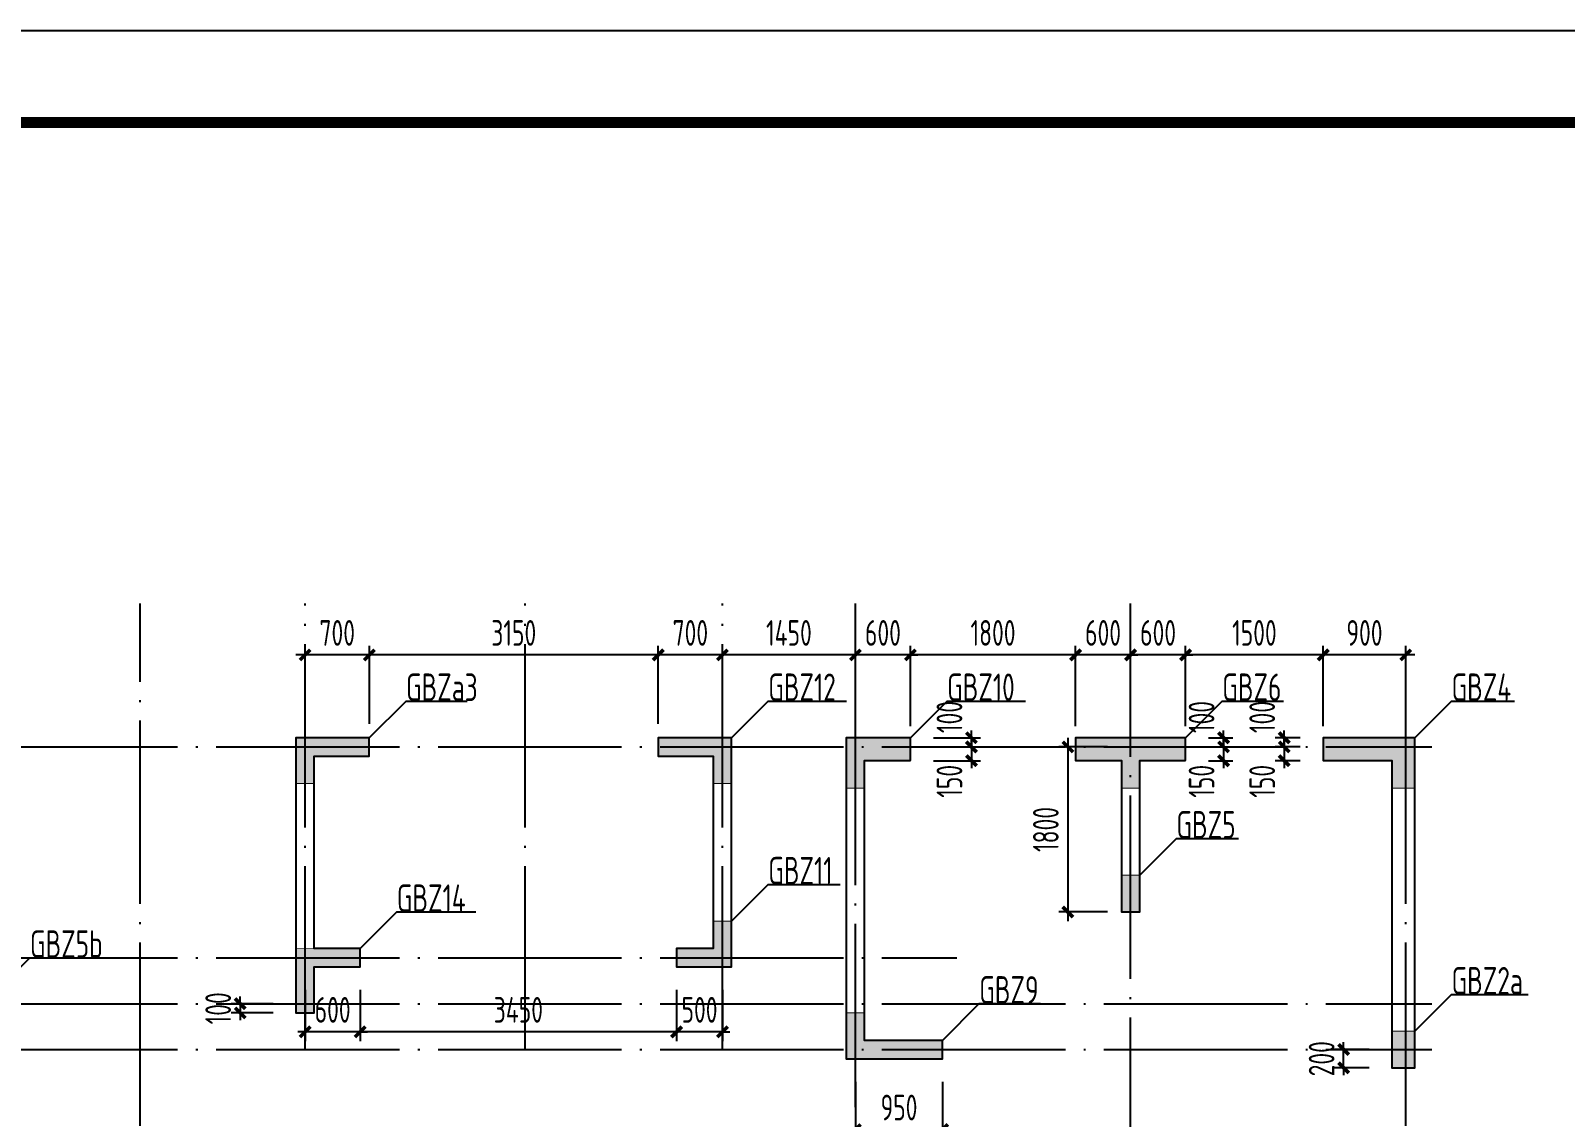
# Model space of a CAD drawing. Extents: x 154268 to 5133249, y -1832900 to 601179.
# Drawn here: x 477511 to 494243, y 524790 to 536638 of the extents above; entities that cross this region are included whole.
import ezdxf

# ---------------------------------------------------------------- set-up
doc = ezdxf.new("R2010")
doc.units = 0
doc.header["$LTSCALE"] = 1000
doc.linetypes.add('DOTE', pattern=[2.42, 2, -0.2, 0.02, -0.2])
doc.layers.add('_TSZ_PLOT_MARK', color=1, linetype='Continuous', plot=False)
for name, color, linetype in [('A-ANNO-AXIS', 94, 'Continuous'), ('A-ANNO-DOTE', 15, 'DOTE'), ('A-ANNO-TITLE', 3, 'Continuous'), ('DIM', 3, 'Continuous'), ('S-WALL-砼墙', 60, 'Continuous'), ('WCOL', 7, 'Continuous'), ('WCOL_HATCH', 251, 'Continuous'), ('WCOL_NUM', 7, 'Continuous')]:
    doc.layers.add(name, color=color, linetype=linetype)
doc.styles.add('TSSD_Dimension', font='tssdeng.shx', dxfattribs={"width": 0.7, "bigfont": 'Hztxt.shx'})
doc.styles.add('TSSD_Label', font='tssdeng.shx', dxfattribs={"width": 0.7, "bigfont": 'hztxt.shx'})
doc.dimstyles.new('TSSD_100_100$0', dxfattribs={"dimtxt": 280, "dimasz": 80, "dimexe": 100, "dimexo": 250, "dimgap": 100, "dimtad": 1, "dimdec": 0, "dimzin": 0, "dimdsep": 46, "dimtxsty": 'TSSD_Dimension', "dimblk": 'ARCHTICK', "dimcen": 0, "dimdle": 100, "dimclrd": 3, "dimclre": 3, "dimclrt": 7, "dimadec": 0, "dimazin": 0, "dimtfac": 1, "dimtdec": 0, "dimtix": 1, "dimtmove": 2, "dimatfit": 3, "dimldrblk": 'ARCHTICK', "dimfxl": 100, "dimtolj": 1, "dimtzin": 0, "dimarcsym": 0})

# ---------------------------------------------------------------- blocks, each defined once
blk = doc.blocks.new('T4zw1')
at = {"layer": 'A-ANNO-DOTE'}
for p, q in [((1587457, -2354199), (1587457, -2338823)), ((1589257, -2343687), (1589257, -2338823)), ((1591657, -2343687), (1591657, -2338823)), ((1593807, -2343687), (1593807, -2338823)), ((1595257, -2344316), (1595257, -2338823)), ((1598257, -2345337), (1598257, -2338823)), ((1601257, -2354199), (1601257, -2340013)), ((1554406, -2340387), (1601542, -2340387)), ((1554406, -2342687), (1596363, -2342687)), ((1554406, -2343187), (1601542, -2343187)), ((1554406, -2343687), (1601542, -2343687))]:
    blk.add_line(p, q, dxfattribs=at)
blk = doc.blocks.new('_ArchTick')
at = {"color": 0, "linetype": 'ByBlock', "const_width": 0.5}
blk.add_lwpolyline([(-0.71, -0.71), (0.71, 0.71)], dxfattribs=at)
blk = doc.blocks.new('*D6797')
at = {"layer": 'Defpoints', "color": 0, "transparency": 16777216}
for p in [(479795, 525929), (480403, 526029), (480403, 525929)]:
    blk.add_point(p, dxfattribs=at)
at = {"layer": 'DIM', "color": 3, "lineweight": -2, "transparency": 16777216}
for p, q in [((479795, 526029), (479795, 526109)), ((480153, 526029), (479695, 526029)), ((480153, 525929), (479695, 525929)), ((479795, 526029), (479795, 525929)), ((479795, 525929), (479795, 525849))]:
    blk.add_line(p, q, dxfattribs=at)
at = {"layer": 'DIM', "color": 3, "lineweight": -2, "transparency": 16777216, "xscale": 80, "yscale": 80, "zscale": 80}
for p, rotation in [((479795, 526029), 270), ((479795, 525929), 90)]:
    blk.add_blockref('_ArchTick', p, dxfattribs=dict(at, rotation=rotation))
at = {"layer": 'DIM', "color": 7, "transparency": 16777216, "insert": (479555, 525979), "char_height": 280, "attachment_point": 5, "rotation": 90, "style": 'TSSD_Dimension'}
blk.add_mtext('\\A1;100', dxfattribs=at)
blk = doc.blocks.new('*D6859')
at = {"layer": 'Defpoints', "color": 0, "transparency": 16777216}
for p in [(491826, 525529), (492353, 525529), (492353, 525329)]:
    blk.add_point(p, dxfattribs=at)
at = {"layer": 'DIM', "color": 3, "lineweight": -2, "transparency": 16777216}
for p, q in [((491826, 525529), (491826, 525609)), ((492103, 525529), (491726, 525529)), ((491826, 525329), (491826, 525529)), ((492103, 525329), (491726, 525329)), ((491826, 525329), (491826, 525249))]:
    blk.add_line(p, q, dxfattribs=at)
at = {"layer": 'DIM', "color": 3, "lineweight": -2, "transparency": 16777216, "xscale": 80, "yscale": 80, "zscale": 80}
for p, rotation in [((491826, 525529), 270), ((491826, 525329), 90)]:
    blk.add_blockref('_ArchTick', p, dxfattribs=dict(at, rotation=rotation))
at = {"layer": 'DIM', "color": 7, "transparency": 16777216, "insert": (491586, 525429), "char_height": 280, "attachment_point": 5, "rotation": 90, "style": 'TSSD_Dimension'}
blk.add_mtext('\\A1;200', dxfattribs=at)
blk = doc.blocks.new('*D6860')
at = {"layer": 'Defpoints', "color": 0, "transparency": 16777216}
for p in [(486503, 525429), (487453, 525429), (487453, 524657)]:
    blk.add_point(p, dxfattribs=at)
at = {"layer": 'DIM', "color": 3, "lineweight": -2, "transparency": 16777216}
for p, q in [((486503, 525179), (486503, 524557)), ((487453, 525179), (487453, 524557)), ((486403, 524657), (487553, 524657))]:
    blk.add_line(p, q, dxfattribs=at)
at = {"layer": 'DIM', "color": 3, "lineweight": -2, "transparency": 16777216, "xscale": 80, "yscale": 80, "zscale": 80, "rotation": 180}
blk.add_blockref('_ArchTick', (486503, 524657), dxfattribs=at)
at = {"layer": 'DIM', "color": 3, "lineweight": -2, "transparency": 16777216, "xscale": 80, "yscale": 80, "zscale": 80}
blk.add_blockref('_ArchTick', (487453, 524657), dxfattribs=at)
at = {"layer": 'DIM', "color": 7, "transparency": 16777216, "insert": (486978, 524897), "char_height": 280, "attachment_point": 5, "style": 'TSSD_Dimension'}
blk.add_mtext('\\A1;950', dxfattribs=at)
blk = doc.blocks.new('*D6726')
at = {"layer": 'Defpoints', "color": 0, "transparency": 16777216}
for p in [(484553, 526429), (485053, 526429), (484553, 525722)]:
    blk.add_point(p, dxfattribs=at)
at = {"layer": 'DIM', "color": 3, "lineweight": -2, "transparency": 16777216}
for p, q in [((484553, 526179), (484553, 525622)), ((485053, 526179), (485053, 525622)), ((484553, 525722), (484473, 525722)), ((485053, 525722), (484553, 525722)), ((485053, 525722), (485133, 525722))]:
    blk.add_line(p, q, dxfattribs=at)
at = {"layer": 'DIM', "color": 3, "lineweight": -2, "transparency": 16777216, "xscale": 80, "yscale": 80, "zscale": 80}
blk.add_blockref('_ArchTick', (484553, 525722), dxfattribs=at)
at = {"layer": 'DIM', "color": 3, "lineweight": -2, "transparency": 16777216, "xscale": 80, "yscale": 80, "zscale": 80, "rotation": 180}
blk.add_blockref('_ArchTick', (485053, 525722), dxfattribs=at)
at = {"layer": 'DIM', "color": 7, "transparency": 16777216, "insert": (484803, 525962), "char_height": 280, "attachment_point": 5, "style": 'TSSD_Dimension'}
blk.add_mtext('\\A1;500', dxfattribs=at)
blk = doc.blocks.new('*D6727')
at = {"layer": 'Defpoints', "color": 0, "transparency": 16777216}
for p in [(481103, 526429), (484553, 526429), (481103, 525722)]:
    blk.add_point(p, dxfattribs=at)
at = {"layer": 'DIM', "color": 3, "lineweight": -2, "transparency": 16777216}
for p, q in [((481103, 526179), (481103, 525622)), ((484553, 526179), (484553, 525622)), ((484653, 525722), (481003, 525722))]:
    blk.add_line(p, q, dxfattribs=at)
at = {"layer": 'DIM', "color": 3, "lineweight": -2, "transparency": 16777216, "xscale": 80, "yscale": 80, "zscale": 80, "rotation": 180}
blk.add_blockref('_ArchTick', (481103, 525722), dxfattribs=at)
at = {"layer": 'DIM', "color": 3, "lineweight": -2, "transparency": 16777216, "xscale": 80, "yscale": 80, "zscale": 80}
blk.add_blockref('_ArchTick', (484553, 525722), dxfattribs=at)
at = {"layer": 'DIM', "color": 7, "transparency": 16777216, "insert": (482828, 525962), "char_height": 280, "attachment_point": 5, "style": 'TSSD_Dimension'}
blk.add_mtext('\\A1;3450', dxfattribs=at)
blk = doc.blocks.new('*D6728')
at = {"layer": 'Defpoints', "color": 0, "transparency": 16777216}
for p in [(480503, 526429), (481103, 526429), (480503, 525722)]:
    blk.add_point(p, dxfattribs=at)
at = {"layer": 'DIM', "color": 3, "lineweight": -2, "transparency": 16777216}
for p, q in [((480503, 526179), (480503, 525622)), ((481103, 526179), (481103, 525622)), ((480503, 525722), (480423, 525722)), ((481103, 525722), (480503, 525722)), ((481103, 525722), (481183, 525722))]:
    blk.add_line(p, q, dxfattribs=at)
at = {"layer": 'DIM', "color": 3, "lineweight": -2, "transparency": 16777216, "xscale": 80, "yscale": 80, "zscale": 80}
blk.add_blockref('_ArchTick', (480503, 525722), dxfattribs=at)
at = {"layer": 'DIM', "color": 3, "lineweight": -2, "transparency": 16777216, "xscale": 80, "yscale": 80, "zscale": 80, "rotation": 180}
blk.add_blockref('_ArchTick', (481103, 525722), dxfattribs=at)
at = {"layer": 'DIM', "color": 7, "transparency": 16777216, "insert": (480803, 525962), "char_height": 280, "attachment_point": 5, "style": 'TSSD_Dimension'}
blk.add_mtext('\\A1;600', dxfattribs=at)
blk = doc.blocks.new('*D6729')
at = {"layer": 'Defpoints', "color": 0, "transparency": 16777216}
for p in [(489503, 528829), (488819, 527029), (489503, 527029)]:
    blk.add_point(p, dxfattribs=at)
at = {"layer": 'DIM', "color": 3, "lineweight": -2, "transparency": 16777216}
for p, q in [((488819, 528929), (488819, 526929)), ((489253, 528829), (488719, 528829)), ((489253, 527029), (488719, 527029))]:
    blk.add_line(p, q, dxfattribs=at)
at = {"layer": 'DIM', "color": 3, "lineweight": -2, "transparency": 16777216, "xscale": 80, "yscale": 80, "zscale": 80}
for p, rotation in [((488819, 528829), 90), ((488819, 527029), 270)]:
    blk.add_blockref('_ArchTick', p, dxfattribs=dict(at, rotation=rotation))
at = {"layer": 'DIM', "color": 7, "transparency": 16777216, "insert": (488579, 527929), "char_height": 280, "attachment_point": 5, "rotation": 90, "style": 'TSSD_Dimension'}
blk.add_mtext('\\A1;1800', dxfattribs=at)
blk = doc.blocks.new('*D6730')
at = {"layer": 'Defpoints', "color": 0, "transparency": 16777216}
for p in [(487103, 528929), (487103, 528829), (487768, 528829)]:
    blk.add_point(p, dxfattribs=at)
at = {"layer": 'DIM', "color": 3, "lineweight": -2, "transparency": 16777216}
for p, q in [((487353, 528929), (487868, 528929)), ((487768, 528929), (487768, 529009)), ((487768, 528929), (487768, 528829)), ((487353, 528829), (487868, 528829)), ((487768, 528829), (487768, 528749))]:
    blk.add_line(p, q, dxfattribs=at)
at = {"layer": 'DIM', "color": 3, "lineweight": -2, "transparency": 16777216, "xscale": 80, "yscale": 80, "zscale": 80}
for p, rotation in [((487768, 528929), 270), ((487768, 528829), 90)]:
    blk.add_blockref('_ArchTick', p, dxfattribs=dict(at, rotation=rotation))
at = {"layer": 'DIM', "color": 7, "transparency": 16777216, "insert": (487528, 529155), "char_height": 280, "attachment_point": 5, "rotation": 90, "style": 'TSSD_Dimension'}
blk.add_mtext('\\A1;100', dxfattribs=at)
blk = doc.blocks.new('*D6731')
at = {"layer": 'Defpoints', "color": 0, "transparency": 16777216}
for p in [(487103, 528829), (487103, 528679), (487768, 528679)]:
    blk.add_point(p, dxfattribs=at)
at = {"layer": 'DIM', "color": 3, "lineweight": -2, "transparency": 16777216}
for p, q in [((487768, 528829), (487768, 528909)), ((487353, 528829), (487868, 528829)), ((487768, 528829), (487768, 528679)), ((487353, 528679), (487868, 528679)), ((487768, 528679), (487768, 528599))]:
    blk.add_line(p, q, dxfattribs=at)
at = {"layer": 'DIM', "color": 3, "lineweight": -2, "transparency": 16777216, "xscale": 80, "yscale": 80, "zscale": 80}
for p, rotation in [((487768, 528829), 270), ((487768, 528679), 90)]:
    blk.add_blockref('_ArchTick', p, dxfattribs=dict(at, rotation=rotation))
at = {"layer": 'DIM', "color": 7, "transparency": 16777216, "insert": (487528, 528454), "char_height": 280, "attachment_point": 5, "rotation": 90, "style": 'TSSD_Dimension'}
blk.add_mtext('\\A1;150', dxfattribs=at)
blk = doc.blocks.new('*D6732')
at = {"layer": 'Defpoints', "color": 0, "transparency": 16777216}
for p in [(490103, 528929), (490103, 528829), (490517, 528829)]:
    blk.add_point(p, dxfattribs=at)
at = {"layer": 'DIM', "color": 3, "lineweight": -2, "transparency": 16777216}
for p, q in [((490353, 528929), (490617, 528929)), ((490517, 528929), (490517, 529009)), ((490517, 528929), (490517, 528829)), ((490353, 528829), (490617, 528829)), ((490517, 528829), (490517, 528749))]:
    blk.add_line(p, q, dxfattribs=at)
at = {"layer": 'DIM', "color": 3, "lineweight": -2, "transparency": 16777216, "xscale": 80, "yscale": 80, "zscale": 80}
for p, rotation in [((490517, 528929), 270), ((490517, 528829), 90)]:
    blk.add_blockref('_ArchTick', p, dxfattribs=dict(at, rotation=rotation))
at = {"layer": 'DIM', "color": 7, "transparency": 16777216, "insert": (490277, 529155), "char_height": 280, "attachment_point": 5, "rotation": 90, "style": 'TSSD_Dimension'}
blk.add_mtext('\\A1;100', dxfattribs=at)
blk = doc.blocks.new('*D6733')
at = {"layer": 'Defpoints', "color": 0, "transparency": 16777216}
for p in [(490103, 528829), (490103, 528679), (490517, 528679)]:
    blk.add_point(p, dxfattribs=at)
at = {"layer": 'DIM', "color": 3, "lineweight": -2, "transparency": 16777216}
for p, q in [((490517, 528829), (490517, 528909)), ((490353, 528829), (490617, 528829)), ((490517, 528829), (490517, 528679)), ((490353, 528679), (490617, 528679)), ((490517, 528679), (490517, 528599))]:
    blk.add_line(p, q, dxfattribs=at)
at = {"layer": 'DIM', "color": 3, "lineweight": -2, "transparency": 16777216, "xscale": 80, "yscale": 80, "zscale": 80}
for p, rotation in [((490517, 528829), 270), ((490517, 528679), 90)]:
    blk.add_blockref('_ArchTick', p, dxfattribs=dict(at, rotation=rotation))
at = {"layer": 'DIM', "color": 7, "transparency": 16777216, "insert": (490277, 528454), "char_height": 280, "attachment_point": 5, "rotation": 90, "style": 'TSSD_Dimension'}
blk.add_mtext('\\A1;150', dxfattribs=at)
blk = doc.blocks.new('*D6734')
at = {"layer": 'Defpoints', "color": 0, "transparency": 16777216}
for p in [(491603, 528929), (491178, 528829), (491603, 528829)]:
    blk.add_point(p, dxfattribs=at)
at = {"layer": 'DIM', "color": 3, "lineweight": -2, "transparency": 16777216}
for p, q in [((491353, 528929), (491078, 528929)), ((491178, 528929), (491178, 529009)), ((491178, 528929), (491178, 528829)), ((491353, 528829), (491078, 528829)), ((491178, 528829), (491178, 528749))]:
    blk.add_line(p, q, dxfattribs=at)
at = {"layer": 'DIM', "color": 3, "lineweight": -2, "transparency": 16777216, "xscale": 80, "yscale": 80, "zscale": 80}
for p, rotation in [((491178, 528929), 270), ((491178, 528829), 90)]:
    blk.add_blockref('_ArchTick', p, dxfattribs=dict(at, rotation=rotation))
at = {"layer": 'DIM', "color": 7, "transparency": 16777216, "insert": (490938, 529155), "char_height": 280, "attachment_point": 5, "rotation": 90, "style": 'TSSD_Dimension'}
blk.add_mtext('\\A1;100', dxfattribs=at)
blk = doc.blocks.new('*D6735')
at = {"layer": 'Defpoints', "color": 0, "transparency": 16777216}
for p in [(491603, 528829), (491178, 528679), (491603, 528679)]:
    blk.add_point(p, dxfattribs=at)
at = {"layer": 'DIM', "color": 3, "lineweight": -2, "transparency": 16777216}
for p, q in [((491178, 528829), (491178, 528909)), ((491353, 528829), (491078, 528829)), ((491178, 528829), (491178, 528679)), ((491353, 528679), (491078, 528679)), ((491178, 528679), (491178, 528599))]:
    blk.add_line(p, q, dxfattribs=at)
at = {"layer": 'DIM', "color": 3, "lineweight": -2, "transparency": 16777216, "xscale": 80, "yscale": 80, "zscale": 80}
for p, rotation in [((491178, 528829), 270), ((491178, 528679), 90)]:
    blk.add_blockref('_ArchTick', p, dxfattribs=dict(at, rotation=rotation))
at = {"layer": 'DIM', "color": 7, "transparency": 16777216, "insert": (490938, 528454), "char_height": 280, "attachment_point": 5, "rotation": 90, "style": 'TSSD_Dimension'}
blk.add_mtext('\\A1;150', dxfattribs=at)
blk = doc.blocks.new('*D6736')
at = {"layer": 'Defpoints', "color": 0, "transparency": 16777216}
for p in [(491603, 529832), (491603, 528804), (492503, 528829)]:
    blk.add_point(p, dxfattribs=at)
at = {"layer": 'DIM', "color": 3, "lineweight": -2, "transparency": 16777216}
for p, q in [((491603, 529054), (491603, 529932)), ((492503, 529079), (492503, 529932)), ((492603, 529832), (491503, 529832))]:
    blk.add_line(p, q, dxfattribs=at)
at = {"layer": 'DIM', "color": 3, "lineweight": -2, "transparency": 16777216, "xscale": 80, "yscale": 80, "zscale": 80, "rotation": 180}
blk.add_blockref('_ArchTick', (491603, 529832), dxfattribs=at)
at = {"layer": 'DIM', "color": 3, "lineweight": -2, "transparency": 16777216, "xscale": 80, "yscale": 80, "zscale": 80}
blk.add_blockref('_ArchTick', (492503, 529832), dxfattribs=at)
at = {"layer": 'DIM', "color": 7, "transparency": 16777216, "insert": (492053, 530072), "char_height": 280, "attachment_point": 5, "style": 'TSSD_Dimension'}
blk.add_mtext('\\A1;900', dxfattribs=at)
blk = doc.blocks.new('*D6737')
at = {"layer": 'Defpoints', "color": 0, "transparency": 16777216}
for p in [(490103, 529832), (490103, 528804), (491603, 528804)]:
    blk.add_point(p, dxfattribs=at)
at = {"layer": 'DIM', "color": 3, "lineweight": -2, "transparency": 16777216}
for p, q in [((490103, 529054), (490103, 529932)), ((491603, 529054), (491603, 529932)), ((491703, 529832), (490003, 529832))]:
    blk.add_line(p, q, dxfattribs=at)
at = {"layer": 'DIM', "color": 3, "lineweight": -2, "transparency": 16777216, "xscale": 80, "yscale": 80, "zscale": 80, "rotation": 180}
blk.add_blockref('_ArchTick', (490103, 529832), dxfattribs=at)
at = {"layer": 'DIM', "color": 3, "lineweight": -2, "transparency": 16777216, "xscale": 80, "yscale": 80, "zscale": 80}
blk.add_blockref('_ArchTick', (491603, 529832), dxfattribs=at)
at = {"layer": 'DIM', "color": 7, "transparency": 16777216, "insert": (490853, 530072), "char_height": 280, "attachment_point": 5, "style": 'TSSD_Dimension'}
blk.add_mtext('\\A1;1500', dxfattribs=at)
blk = doc.blocks.new('*D6738')
at = {"layer": 'Defpoints', "color": 0, "transparency": 16777216}
for p in [(489503, 529832), (489503, 528804), (490103, 528804)]:
    blk.add_point(p, dxfattribs=at)
at = {"layer": 'DIM', "color": 3, "lineweight": -2, "transparency": 16777216}
for p, q in [((489503, 529054), (489503, 529932)), ((490103, 529054), (490103, 529932)), ((489503, 529832), (489423, 529832)), ((490103, 529832), (489503, 529832)), ((490103, 529832), (490183, 529832))]:
    blk.add_line(p, q, dxfattribs=at)
at = {"layer": 'DIM', "color": 3, "lineweight": -2, "transparency": 16777216, "xscale": 80, "yscale": 80, "zscale": 80}
blk.add_blockref('_ArchTick', (489503, 529832), dxfattribs=at)
at = {"layer": 'DIM', "color": 3, "lineweight": -2, "transparency": 16777216, "xscale": 80, "yscale": 80, "zscale": 80, "rotation": 180}
blk.add_blockref('_ArchTick', (490103, 529832), dxfattribs=at)
at = {"layer": 'DIM', "color": 7, "transparency": 16777216, "insert": (489803, 530072), "char_height": 280, "attachment_point": 5, "style": 'TSSD_Dimension'}
blk.add_mtext('\\A1;600', dxfattribs=at)
blk = doc.blocks.new('*D6739')
at = {"layer": 'Defpoints', "color": 0, "transparency": 16777216}
for p in [(488903, 529832), (488903, 528804), (489503, 528804)]:
    blk.add_point(p, dxfattribs=at)
at = {"layer": 'DIM', "color": 3, "lineweight": -2, "transparency": 16777216}
for p, q in [((488903, 529054), (488903, 529932)), ((489503, 529054), (489503, 529932)), ((488903, 529832), (488823, 529832)), ((489503, 529832), (488903, 529832)), ((489503, 529832), (489583, 529832))]:
    blk.add_line(p, q, dxfattribs=at)
at = {"layer": 'DIM', "color": 3, "lineweight": -2, "transparency": 16777216, "xscale": 80, "yscale": 80, "zscale": 80}
blk.add_blockref('_ArchTick', (488903, 529832), dxfattribs=at)
at = {"layer": 'DIM', "color": 3, "lineweight": -2, "transparency": 16777216, "xscale": 80, "yscale": 80, "zscale": 80, "rotation": 180}
blk.add_blockref('_ArchTick', (489503, 529832), dxfattribs=at)
at = {"layer": 'DIM', "color": 7, "transparency": 16777216, "insert": (489203, 530072), "char_height": 280, "attachment_point": 5, "style": 'TSSD_Dimension'}
blk.add_mtext('\\A1;600', dxfattribs=at)
blk = doc.blocks.new('*D6740')
at = {"layer": 'Defpoints', "color": 0, "transparency": 16777216}
for p in [(487103, 529832), (487103, 528804), (488903, 528804)]:
    blk.add_point(p, dxfattribs=at)
at = {"layer": 'DIM', "color": 3, "lineweight": -2, "transparency": 16777216}
for p, q in [((487103, 529054), (487103, 529932)), ((488903, 529054), (488903, 529932)), ((489003, 529832), (487003, 529832))]:
    blk.add_line(p, q, dxfattribs=at)
at = {"layer": 'DIM', "color": 3, "lineweight": -2, "transparency": 16777216, "xscale": 80, "yscale": 80, "zscale": 80, "rotation": 180}
blk.add_blockref('_ArchTick', (487103, 529832), dxfattribs=at)
at = {"layer": 'DIM', "color": 3, "lineweight": -2, "transparency": 16777216, "xscale": 80, "yscale": 80, "zscale": 80}
blk.add_blockref('_ArchTick', (488903, 529832), dxfattribs=at)
at = {"layer": 'DIM', "color": 7, "transparency": 16777216, "insert": (488003, 530072), "char_height": 280, "attachment_point": 5, "style": 'TSSD_Dimension'}
blk.add_mtext('\\A1;1800', dxfattribs=at)
blk = doc.blocks.new('*D6741')
at = {"layer": 'Defpoints', "color": 0, "transparency": 16777216}
for p in [(486503, 529832), (486503, 528829), (487103, 528804)]:
    blk.add_point(p, dxfattribs=at)
at = {"layer": 'DIM', "color": 3, "lineweight": -2, "transparency": 16777216}
for p, q in [((486503, 529079), (486503, 529932)), ((487103, 529054), (487103, 529932)), ((486503, 529832), (486423, 529832)), ((487103, 529832), (486503, 529832)), ((487103, 529832), (487183, 529832))]:
    blk.add_line(p, q, dxfattribs=at)
at = {"layer": 'DIM', "color": 3, "lineweight": -2, "transparency": 16777216, "xscale": 80, "yscale": 80, "zscale": 80}
blk.add_blockref('_ArchTick', (486503, 529832), dxfattribs=at)
at = {"layer": 'DIM', "color": 3, "lineweight": -2, "transparency": 16777216, "xscale": 80, "yscale": 80, "zscale": 80, "rotation": 180}
blk.add_blockref('_ArchTick', (487103, 529832), dxfattribs=at)
at = {"layer": 'DIM', "color": 7, "transparency": 16777216, "insert": (486803, 530072), "char_height": 280, "attachment_point": 5, "style": 'TSSD_Dimension'}
blk.add_mtext('\\A1;600', dxfattribs=at)
blk = doc.blocks.new('*D6742')
at = {"layer": 'Defpoints', "color": 0, "transparency": 16777216}
for p in [(485053, 529832), (485053, 528829), (486503, 528829)]:
    blk.add_point(p, dxfattribs=at)
at = {"layer": 'DIM', "color": 3, "lineweight": -2, "transparency": 16777216}
for p, q in [((485053, 529079), (485053, 529932)), ((486503, 529079), (486503, 529932)), ((486603, 529832), (484953, 529832))]:
    blk.add_line(p, q, dxfattribs=at)
at = {"layer": 'DIM', "color": 3, "lineweight": -2, "transparency": 16777216, "xscale": 80, "yscale": 80, "zscale": 80, "rotation": 180}
blk.add_blockref('_ArchTick', (485053, 529832), dxfattribs=at)
at = {"layer": 'DIM', "color": 3, "lineweight": -2, "transparency": 16777216, "xscale": 80, "yscale": 80, "zscale": 80}
blk.add_blockref('_ArchTick', (486503, 529832), dxfattribs=at)
at = {"layer": 'DIM', "color": 7, "transparency": 16777216, "insert": (485778, 530072), "char_height": 280, "attachment_point": 5, "style": 'TSSD_Dimension'}
blk.add_mtext('\\A1;1450', dxfattribs=at)
blk = doc.blocks.new('*D6743')
at = {"layer": 'Defpoints', "color": 0, "transparency": 16777216}
for p in [(484353, 529832), (484353, 528829), (485053, 528829)]:
    blk.add_point(p, dxfattribs=at)
at = {"layer": 'DIM', "color": 3, "lineweight": -2, "transparency": 16777216}
for p, q in [((484353, 529079), (484353, 529932)), ((485053, 529079), (485053, 529932)), ((485153, 529832), (484253, 529832))]:
    blk.add_line(p, q, dxfattribs=at)
at = {"layer": 'DIM', "color": 3, "lineweight": -2, "transparency": 16777216, "xscale": 80, "yscale": 80, "zscale": 80, "rotation": 180}
blk.add_blockref('_ArchTick', (484353, 529832), dxfattribs=at)
at = {"layer": 'DIM', "color": 3, "lineweight": -2, "transparency": 16777216, "xscale": 80, "yscale": 80, "zscale": 80}
blk.add_blockref('_ArchTick', (485053, 529832), dxfattribs=at)
at = {"layer": 'DIM', "color": 7, "transparency": 16777216, "insert": (484703, 530072), "char_height": 280, "attachment_point": 5, "style": 'TSSD_Dimension'}
blk.add_mtext('\\A1;700', dxfattribs=at)
blk = doc.blocks.new('*D6744')
at = {"layer": 'Defpoints', "color": 0, "transparency": 16777216}
for p in [(481203, 529832), (481203, 528829), (484353, 528829)]:
    blk.add_point(p, dxfattribs=at)
at = {"layer": 'DIM', "color": 3, "lineweight": -2, "transparency": 16777216}
for p, q in [((481203, 529079), (481203, 529932)), ((484353, 529079), (484353, 529932)), ((484453, 529832), (481103, 529832))]:
    blk.add_line(p, q, dxfattribs=at)
at = {"layer": 'DIM', "color": 3, "lineweight": -2, "transparency": 16777216, "xscale": 80, "yscale": 80, "zscale": 80, "rotation": 180}
blk.add_blockref('_ArchTick', (481203, 529832), dxfattribs=at)
at = {"layer": 'DIM', "color": 3, "lineweight": -2, "transparency": 16777216, "xscale": 80, "yscale": 80, "zscale": 80}
blk.add_blockref('_ArchTick', (484353, 529832), dxfattribs=at)
at = {"layer": 'DIM', "color": 7, "transparency": 16777216, "insert": (482778, 530072), "char_height": 280, "attachment_point": 5, "style": 'TSSD_Dimension'}
blk.add_mtext('\\A1;3150', dxfattribs=at)
blk = doc.blocks.new('*D6760')
at = {"layer": 'Defpoints', "color": 0, "transparency": 16777216}
for p in [(480503, 529832), (480503, 528829), (481203, 528829)]:
    blk.add_point(p, dxfattribs=at)
at = {"layer": 'DIM', "color": 3, "lineweight": -2, "transparency": 16777216}
for p, q in [((480503, 529079), (480503, 529932)), ((481203, 529079), (481203, 529932)), ((481303, 529832), (480403, 529832))]:
    blk.add_line(p, q, dxfattribs=at)
at = {"layer": 'DIM', "color": 3, "lineweight": -2, "transparency": 16777216, "xscale": 80, "yscale": 80, "zscale": 80, "rotation": 180}
blk.add_blockref('_ArchTick', (480503, 529832), dxfattribs=at)
at = {"layer": 'DIM', "color": 3, "lineweight": -2, "transparency": 16777216, "xscale": 80, "yscale": 80, "zscale": 80}
blk.add_blockref('_ArchTick', (481203, 529832), dxfattribs=at)
at = {"layer": 'DIM', "color": 7, "transparency": 16777216, "insert": (480853, 530072), "char_height": 280, "attachment_point": 5, "style": 'TSSD_Dimension'}
blk.add_mtext('\\A1;700', dxfattribs=at)

msp = doc.modelspace()

# ---------------------------------------------------------------- hatches: boundary and pattern name
at = {"layer": 'WCOL_HATCH'}
for points in [[(480402.9, 528429.5), (480602.9, 528429.5), (480602.9, 528729.5), (481202.9, 528729.5), (481202.9, 528929.5), (480402.9, 528929.5)], [(484352.9, 528729.5), (484952.9, 528729.5), (484952.9, 528429.5), (485152.9, 528429.5), (485152.9, 528929.5), (484352.9, 528929.5)], [(486602.9, 528379.5), (486602.9, 528679.5), (487102.9, 528679.5), (487102.9, 528929.5), (486402.9, 528929.5), (486402.9, 528379.5)], [(488902.9, 528679.5), (489402.9, 528679.5), (489402.9, 528379.5), (489602.9, 528379.5), (489602.9, 528679.5), (490102.9, 528679.5), (490102.9, 528929.5), (488902.9, 528929.5)], [(491602.9, 528679.5), (492352.9, 528679.5), (492352.9, 528379.5), (492602.9, 528379.5), (492602.9, 528929.5), (491602.9, 528929.5)], [(489402.9, 527429.5), (489402.9, 527029.5), (489602.9, 527029.5), (489602.9, 527429.5)], [(484552.9, 526429.5), (485152.9, 526429.5), (485152.9, 526929.5), (484952.9, 526929.5), (484952.9, 526629.5), (484552.9, 526629.5)], [(480602.9, 525929.5), (480602.9, 526429.5), (481102.9, 526429.5), (481102.9, 526629.5), (480402.9, 526629.5), (480402.9, 525929.5)], [(486402.9, 525429.5), (487452.9, 525429.5), (487452.9, 525629.5), (486602.9, 525629.5), (486602.9, 525929.5), (486402.9, 525929.5)], [(492352.9, 525329.5), (492602.9, 525329.5), (492602.9, 525729.5), (492352.9, 525729.5)]]:
    msp.add_hatch(color=253, dxfattribs=at).paths.add_polyline_path(points)

# ---------------------------------------------------------------- linework, layer by layer
at = {"layer": '_TSZ_PLOT_MARK'}
msp.add_lwpolyline([(439303.6, 477238.3), (523403.6, 477238.3), (523403.6, 536638.3), (439303.6, 536638.3)], close=True, dxfattribs=at)
at = {"layer": 'A-ANNO-TITLE'}
msp.add_lwpolyline([(439303.6, 477238.3), (523403.6, 477238.3), (523403.6, 536638.3), (439303.6, 536638.3)], close=True, dxfattribs=at)
at = {"layer": 'A-ANNO-TITLE', "const_width": 120}
msp.add_lwpolyline([(441803.6, 478238.3), (522403.6, 478238.3), (522403.6, 535638.3), (441803.6, 535638.3)], close=True, dxfattribs=at)
at = {"layer": 'S-WALL-砼墙'}
for points in [[(481202.9, 528929.5), (480402.9, 528929.5), (480402.9, 525929.5), (480602.9, 525929.5), (480602.9, 526429.5), (481102.9, 526429.5), (481102.9, 526629.5), (480602.9, 526629.5), (480602.9, 528729.5), (481202.9, 528729.5)], [(485152.9, 528929.5), (484352.9, 528929.5), (484352.9, 528729.5), (484952.9, 528729.5), (484952.9, 526629.5), (484552.9, 526629.5), (484552.9, 526429.5), (485152.9, 526429.5)], [(487102.9, 528679.5), (487102.9, 528929.5), (486402.9, 528929.5), (486402.9, 525429.5), (487452.9, 525429.5), (487452.9, 525629.5), (486602.9, 525629.5), (486602.9, 528679.5)], [(490102.9, 528679.5), (490102.9, 528929.5), (488902.9, 528929.5), (488902.9, 528679.5), (489402.9, 528679.5), (489402.9, 527029.5), (489602.9, 527029.5), (489602.9, 528679.5)], [(492602.9, 528929.5), (491602.9, 528929.5), (491602.9, 528679.5), (492352.9, 528679.5), (492352.9, 525329.5), (492602.9, 525329.5)]]:
    msp.add_lwpolyline(points, close=True, dxfattribs=at)
at = {"layer": 'WCOL', "color": 2, "const_width": 10}
for points in [[(480402.9, 528429.5), (480602.9, 528429.5), (480602.9, 528729.5), (481202.9, 528729.5), (481202.9, 528929.5), (480402.9, 528929.5)], [(484352.9, 528729.5), (484952.9, 528729.5), (484952.9, 528429.5), (485152.9, 528429.5), (485152.9, 528929.5), (484352.9, 528929.5)], [(486602.9, 528379.5), (486602.9, 528679.5), (487102.9, 528679.5), (487102.9, 528929.5), (486402.9, 528929.5), (486402.9, 528379.5)], [(488902.9, 528679.5), (489402.9, 528679.5), (489402.9, 528379.5), (489602.9, 528379.5), (489602.9, 528679.5), (490102.9, 528679.5), (490102.9, 528929.5), (488902.9, 528929.5)], [(491602.9, 528679.5), (492352.9, 528679.5), (492352.9, 528379.5), (492602.9, 528379.5), (492602.9, 528929.5), (491602.9, 528929.5)], [(489402.9, 527429.5), (489402.9, 527029.5), (489602.9, 527029.5), (489602.9, 527429.5)], [(484552.9, 526429.5), (485152.9, 526429.5), (485152.9, 526929.5), (484952.9, 526929.5), (484952.9, 526629.5), (484552.9, 526629.5)], [(480602.9, 525929.5), (480602.9, 526429.5), (481102.9, 526429.5), (481102.9, 526629.5), (480402.9, 526629.5), (480402.9, 525929.5)], [(486402.9, 525429.5), (487452.9, 525429.5), (487452.9, 525629.5), (486602.9, 525629.5), (486602.9, 525929.5), (486402.9, 525929.5)], [(492352.9, 525329.5), (492602.9, 525329.5), (492602.9, 525729.5), (492352.9, 525729.5)]]:
    msp.add_lwpolyline(points, close=True, dxfattribs=at)
at = {"layer": 'WCOL_NUM', "color": 7}
for points in [[(481202.9, 528929.5), (481602.9, 529329.5), (482269.3, 529329.5)], [(485152.9, 528929.5), (485552.9, 529329.5), (486405.9, 529329.5)], [(487102.9, 528929.5), (487502.9, 529329.5), (488355.9, 529329.5)], [(490102.9, 528929.5), (490502.9, 529329.5), (491169.3, 529329.5)], [(492602.9, 528929.5), (493002.9, 529329.5), (493687.1, 529329.5)], [(489602.9, 527429.5), (490002.9, 527829.5), (490678.2, 527829.5)], [(485152.9, 526929.5), (485552.9, 527329.5), (486337.2, 527329.5)], [(481102.9, 526629.5), (481502.9, 527029.5), (482364.7, 527029.5)], [(477102.9, 526129.5), (477502.9, 526529.5), (478338.1, 526529.5)], [(492602.9, 525729.5), (493002.9, 526129.5), (493838.1, 526129.5)], [(487452.9, 525629.5), (487852.9, 526029.5), (488519.3, 526029.5)]]:
    msp.add_lwpolyline(points, dxfattribs=at)

# ---------------------------------------------------------------- block references
at = {"layer": 'A-ANNO-AXIS'}
msp.add_blockref('T4zw1', (-1108753.6, 2869216.4), dxfattribs=at)

# ---------------------------------------------------------------- texts
at = {"layer": 'WCOL_NUM', "color": 7, "style": 'TSSD_Label', "width": 0.7}
for s, p in [('GBZa3', (481602.9, 529329.5)), ('GBZ12', (485552.9, 529329.5)), ('GBZ10', (487502.9, 529329.5)), ('GBZ6', (490502.9, 529329.5)), ('GBZ4', (493002.9, 529329.5)), ('GBZ5', (490002.9, 527829.5)), ('GBZ11', (485552.9, 527329.5)), ('GBZ14', (481502.9, 527029.5)), ('GBZ5b', (477502.9, 526529.5)), ('GBZ2a', (493002.9, 526129.5)), ('GBZ9', (487852.9, 526029.5))]:
    msp.add_text(s, height=300, dxfattribs=at).set_placement(p)

# ---------------------------------------------------------------- dimensions: what is measured, and where the dimension line sits
at = {"layer": 'DIM'}
for base, p1, p2, picture, middle in [((480502.9, 529832.3), (481202.9, 528829.5), (480502.9, 528829.5), '*D6760', (480852.9, 530072.3)), ((480502.9, 525721.6), (481102.9, 526429.5), (480502.9, 526429.5), '*D6728', (480802.9, 525961.6)), ((481102.9, 525721.6), (484552.9, 526429.5), (481102.9, 526429.5), '*D6727', (482827.9, 525961.6)), ((484552.9, 525721.6), (485052.9, 526429.5), (484552.9, 526429.5), '*D6726', (484802.9, 525961.6)), ((487452.9, 524657.3), (486502.9, 525429.5), (487452.9, 525429.5), '*D6860', (486977.9, 524897.3))]:
    dim = msp.add_linear_dim(base=base, p1=p1, p2=p2, dimstyle='TSSD_100_100$0', dxfattribs=at)
    dim.commit()
    dim.dimension.update_dxf_attribs({"geometry": picture, "text_midpoint": middle})
for base, p1, p2, angle, picture, middle in [((481202.9, 529832.3), (484352.9, 528829.5), (481202.9, 528829.5), 180, '*D6744', (482777.9, 530072.3)), ((484352.9, 529832.3), (485052.9, 528829.5), (484352.9, 528829.5), 180, '*D6743', (484702.9, 530072.3)), ((485052.9, 529832.3), (486502.9, 528829.5), (485052.9, 528829.5), 180, '*D6742', (485777.9, 530072.3)), ((486502.9, 529832.3), (487102.9, 528804.5), (486502.9, 528829.5), 180, '*D6741', (486802.9, 530072.3)), ((487102.9, 529832.3), (488902.9, 528804.5), (487102.9, 528804.5), 180, '*D6740', (488002.9, 530072.3)), ((488902.9, 529832.3), (489502.9, 528804.5), (488902.9, 528804.5), 180, '*D6739', (489202.9, 530072.3)), ((489502.9, 529832.3), (490102.9, 528804.5), (489502.9, 528804.5), 180, '*D6738', (489802.9, 530072.3)), ((490102.9, 529832.3), (491602.9, 528804.5), (490102.9, 528804.5), 180, '*D6737', (490852.9, 530072.3)), ((491602.9, 529832.3), (492502.9, 528829.5), (491602.9, 528804.5), 180, '*D6736', (492052.9, 530072.3)), ((488819, 527029.5), (489502.9, 528829.5), (489502.9, 527029.5), 90, '*D6729', (488579, 527929.5)), ((479794.8, 525929.5), (480402.9, 526029.5), (480402.9, 525929.5), 90, '*D6797', (479554.8, 525979.5)), ((491825.5, 525529.5), (492352.9, 525329.5), (492352.9, 525529.5), 90, '*D6859', (491585.5, 525429.5))]:
    dim = msp.add_linear_dim(base=base, p1=p1, p2=p2, angle=angle, dimstyle='TSSD_100_100$0', dxfattribs=at)
    dim.commit()
    dim.dimension.update_dxf_attribs({"geometry": picture, "text_midpoint": middle})
for base, p1, p2, picture, middle in [((487768.3, 528829.5), (487102.9, 528929.5), (487102.9, 528829.5), '*D6730', (487528.3, 529155.3)), ((490516.6, 528829.5), (490102.9, 528929.5), (490102.9, 528829.5), '*D6732', (490276.6, 529155.3)), ((491178.1, 528829.5), (491602.9, 528929.5), (491602.9, 528829.5), '*D6734', (490938.1, 529155.3)), ((487768.3, 528679.5), (487102.9, 528829.5), (487102.9, 528679.5), '*D6731', (487528.3, 528453.7)), ((490516.6, 528679.5), (490102.9, 528829.5), (490102.9, 528679.5), '*D6733', (490276.6, 528453.7)), ((491178.1, 528679.5), (491602.9, 528829.5), (491602.9, 528679.5), '*D6735', (490938.1, 528453.7))]:
    dim = msp.add_linear_dim(base=base, p1=p1, p2=p2, angle=90, dimstyle='TSSD_100_100$0', dxfattribs=at)
    dim.commit()
    dim.dimension.update_dxf_attribs({"geometry": picture, "text_midpoint": middle, "dimtype": 160})

doc.saveas('drawing.dxf')
